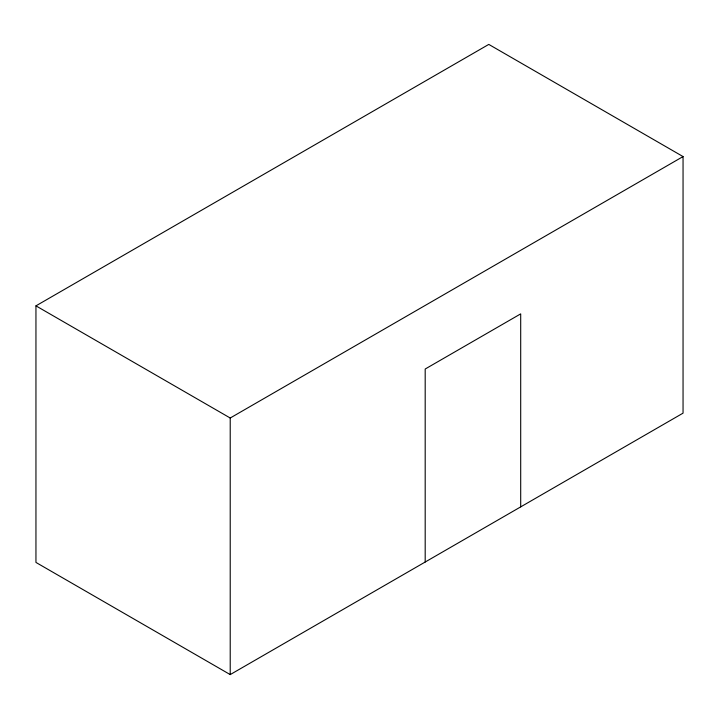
<?xml version="1.0" encoding="UTF-8"?>
<svg xmlns="http://www.w3.org/2000/svg" width="719" height="719" viewBox="0 0 719 719"><rect width="100%" height="100%" fill="white"/><g stroke="black" fill="none" stroke-linecap="round" stroke-linejoin="round"><path stroke-width="1.08" d="M35.95 305.854L488.785 44.407L683.05 156.571L683.05 413.146L230.215 674.593L35.95 562.429L35.95 305.854L230.215 418.009L683.05 156.571M520.7 506.877L520.7 313.87L425.19 369.018L425.19 562.024M230.215 418.009L230.215 674.593"/></g></svg>
